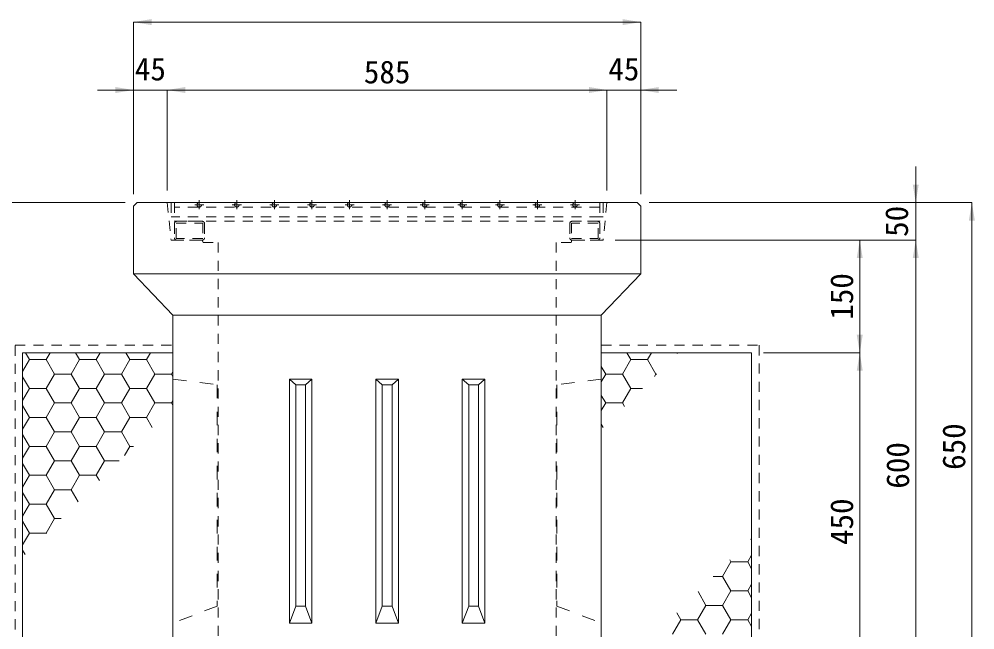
# Model space of a CAD drawing. Units: millimetres at full size; some dimension numbers follow another scale. Extents: x 40781 to 122968, y -21714 to -2620.
# Drawn here: x 65128 to 66399, y -6596 to -5783 of the extents above; entities that cross this region are included whole.
import ezdxf
from ezdxf.enums import TextEntityAlignment as Align

# ---------------------------------------------------------------- set-up
doc = ezdxf.new("R2010")
doc.units = ezdxf.units.MM
doc.header["$LTSCALE"] = 18
for name, pattern in [('CHAIN', [18.5, 12, -1.5, 3.5, -1.5]), ('USER1', [1.35, 0.75, -0.6]), ('USER2', [1.35, 0.75, -0.6]), ('USER3', [2, 1, -1])]:
    doc.linetypes.add(name, pattern=pattern)
for name, color, linetype, lineweight in [('0_2', 7, 'Continuous', 9), ('Center', 1, 'CHAIN', 5), ('グレーチング', 7, 'USER1', 9), ('ハッチング', 7, 'Continuous', 5), ('寸法線', 7, 'Continuous', 9), ('嵩上断面', 112, 'USER1', 9), ('本体', 2, 'Continuous', 13)]:
    doc.layers.add(name, color=color, linetype=linetype, lineweight=lineweight)
doc.styles.add('ＭＳ ゴシック', font='')
doc.styles.get('ＭＳ ゴシック').set_extended_font_data('MS Gothic')

# ---------------------------------------------------------------- blocks, each defined once
blk = doc.blocks.new('filled_arrow')
at = {"color": 0, "linetype": 'Continuous', "lineweight": -2}
blk.add_solid([(7.5, 1.25), (0, 0), (7.5, -1.25)], dxfattribs=at)

msp = doc.modelspace()

# ---------------------------------------------------------------- linework, layer by layer
at = {"layer": '0_2', "linetype": 'USER3'}
for p, q in [((65332.38, -6262), (65391.38, -6269.57)), ((65391.38, -6269.57), (65391.38, -6564.27)), ((65902.38, -6262), (65843.38, -6269.57)), ((65843.38, -6269.57), (65843.38, -6564.27)), ((65391.38, -6564.27), (65332.38, -6586.96)), ((65843.38, -6564.27), (65902.38, -6586.96))]:
    msp.add_line(p, q, dxfattribs=at)
at = {"layer": '0_2'}
for p, q in [((65487.38, -6262), (65495.88, -6269.57)), ((65508.88, -6269.57), (65517.38, -6262)), ((65602.38, -6262), (65610.88, -6269.57)), ((65623.88, -6269.57), (65632.38, -6262)), ((65717.38, -6262), (65725.88, -6269.57)), ((65738.88, -6269.57), (65747.38, -6262)), ((65487.38, -6586.96), (65495.88, -6564.27)), ((65508.88, -6564.27), (65517.38, -6586.96)), ((65602.38, -6586.96), (65610.88, -6564.27)), ((65623.88, -6564.27), (65632.38, -6586.96)), ((65717.38, -6586.96), (65725.88, -6564.27)), ((65738.88, -6564.27), (65747.38, -6586.96))]:
    msp.add_line(p, q, dxfattribs=at)
for points in [[(65487.38, -6262), (65517.38, -6262), (65517.38, -6586.96), (65487.38, -6586.96)], [(65495.88, -6269.57), (65508.88, -6269.57), (65508.88, -6564.27), (65495.88, -6564.27)], [(65602.38, -6262), (65632.38, -6262), (65632.38, -6586.96), (65602.38, -6586.96)], [(65610.88, -6269.57), (65623.88, -6269.57), (65623.88, -6564.27), (65610.88, -6564.27)], [(65717.38, -6262), (65747.38, -6262), (65747.38, -6586.96), (65717.38, -6586.96)], [(65725.88, -6269.57), (65738.88, -6269.57), (65738.88, -6564.27), (65725.88, -6564.27)]]:
    msp.add_lwpolyline(points, close=True, dxfattribs=at)
at = {"layer": 'Center'}
for p, q in [((65367.38, -6036), (65367.38, -6024)), ((65417.38, -6036), (65417.38, -6024)), ((65467.38, -6036), (65467.38, -6024)), ((65517.38, -6036), (65517.38, -6024)), ((65567.38, -6036), (65567.38, -6024)), ((65617.38, -6036), (65617.38, -6024)), ((65667.38, -6036), (65667.38, -6024)), ((65717.38, -6036), (65717.38, -6024)), ((65767.38, -6036), (65767.38, -6024)), ((65817.38, -6036), (65817.38, -6024)), ((65867.38, -6036), (65867.38, -6024)), ((65373.38, -6030), (65361.38, -6030)), ((65423.38, -6030), (65411.38, -6030)), ((65473.38, -6030), (65461.38, -6030)), ((65523.38, -6030), (65511.38, -6030)), ((65573.38, -6030), (65561.38, -6030)), ((65623.38, -6030), (65611.38, -6030)), ((65673.38, -6030), (65661.38, -6030)), ((65723.38, -6030), (65711.38, -6030)), ((65773.38, -6030), (65761.38, -6030)), ((65823.38, -6030), (65811.38, -6030)), ((65873.38, -6030), (65861.38, -6030))]:
    msp.add_line(p, q, dxfattribs=at)
at = {"layer": 'グレーチング'}
for p, q in [((65329.88, -6027), (65334.38, -6027)), ((65329.88, -6027), (65329.88, -6046)), ((65334.38, -6027), (65334.38, -6052)), ((65900.38, -6027), (65334.38, -6027)), ((65900.38, -6027), (65900.38, -6052)), ((65904.88, -6027), (65900.38, -6027)), ((65904.88, -6027), (65904.88, -6046)), ((65900.38, -6033), (65334.38, -6033)), ((65329.88, -6046), (65334.38, -6046)), ((65900.38, -6046), (65334.38, -6046)), ((65900.38, -6052), (65334.38, -6052)), ((65904.88, -6046), (65900.38, -6046))]:
    msp.add_line(p, q, dxfattribs=at)
for centre in [(65367.38, -6030), (65417.38, -6030), (65467.38, -6030), (65517.38, -6030), (65567.38, -6030), (65617.38, -6030), (65667.38, -6030), (65717.38, -6030), (65767.38, -6030), (65817.38, -6030), (65867.38, -6030)]:
    msp.add_circle(centre, 3, dxfattribs=at)
at = {"layer": 'ハッチング'}
for p, q in [((65141.47, -6236.16), (65136.19, -6227)), ((65163.7, -6236.16), (65168.99, -6227)), ((65208.15, -6236.16), (65202.86, -6227)), ((65230.37, -6236.16), (65235.66, -6227)), ((65274.82, -6236.16), (65269.54, -6227)), ((65297.05, -6236.16), (65302.34, -6227)), ((65902.38, -6227.06), (65902.41, -6227)), ((65941.57, -6236.16), (65936.29, -6227)), ((65963.8, -6236.16), (65969.09, -6227)), ((66003.57, -6228.07), (66002.96, -6227)), ((65132.38, -6251.91), (65141.47, -6236.16)), ((65141.47, -6236.16), (65163.7, -6236.16)), ((65174.81, -6255.41), (65163.7, -6236.16)), ((65197.04, -6255.41), (65208.15, -6236.16)), ((65208.15, -6236.16), (65230.38, -6236.16)), ((65241.49, -6255.41), (65230.37, -6236.16)), ((65263.71, -6255.41), (65274.82, -6236.16)), ((65274.82, -6236.16), (65297.05, -6236.16)), ((65308.16, -6255.41), (65297.05, -6236.16)), ((65930.46, -6255.41), (65941.57, -6236.16)), ((65941.57, -6236.16), (65963.8, -6236.16)), ((65974.91, -6255.41), (65963.8, -6236.16)), ((65163.7, -6274.66), (65174.81, -6255.41)), ((65174.81, -6255.41), (65197.04, -6255.41)), ((65208.15, -6274.66), (65197.04, -6255.41)), ((65230.37, -6274.66), (65241.49, -6255.41)), ((65241.49, -6255.41), (65263.71, -6255.41)), ((65274.82, -6274.66), (65263.71, -6255.41)), ((65297.05, -6274.66), (65308.16, -6255.41)), ((65308.16, -6255.41), (65330.39, -6255.41)), ((65330.39, -6255.41), (65332.38, -6251.96)), ((65332.38, -6258.86), (65330.39, -6255.41)), ((65908.24, -6255.41), (65902.38, -6245.27)), ((65902.38, -6265.55), (65908.24, -6255.41)), ((65908.24, -6255.41), (65930.46, -6255.41)), ((65941.57, -6274.66), (65930.46, -6255.41)), ((65973.11, -6258.53), (65974.91, -6255.41)), ((65974.91, -6255.41), (65976.23, -6255.41)), ((65141.47, -6274.66), (65132.38, -6258.91)), ((65132.38, -6290.41), (65141.47, -6274.66)), ((65141.47, -6274.66), (65163.7, -6274.66)), ((65174.81, -6293.9), (65163.7, -6274.66)), ((65197.04, -6293.9), (65208.15, -6274.66)), ((65208.15, -6274.66), (65230.38, -6274.66)), ((65241.49, -6293.9), (65230.37, -6274.66)), ((65263.71, -6293.9), (65274.82, -6274.66)), ((65274.82, -6274.66), (65297.05, -6274.66)), ((65308.16, -6293.9), (65297.05, -6274.66)), ((65930.46, -6293.9), (65941.57, -6274.66)), ((65941.57, -6274.66), (65956.98, -6274.66)), ((65163.7, -6313.15), (65174.81, -6293.9)), ((65174.81, -6293.9), (65197.04, -6293.9)), ((65208.15, -6313.15), (65197.04, -6293.9)), ((65230.37, -6313.15), (65241.49, -6293.9)), ((65241.49, -6293.9), (65263.71, -6293.9)), ((65274.82, -6313.15), (65263.71, -6293.9)), ((65297.05, -6313.15), (65308.16, -6293.9)), ((65308.16, -6293.9), (65330.39, -6293.9)), ((65330.39, -6293.9), (65332.38, -6290.45)), ((65332.38, -6297.36), (65330.39, -6293.9)), ((65908.24, -6293.9), (65902.38, -6283.76)), ((65902.38, -6304.05), (65908.24, -6293.9)), ((65908.24, -6293.9), (65930.46, -6293.9)), ((65933.12, -6298.52), (65930.46, -6293.9)), ((65141.47, -6313.15), (65132.38, -6297.4)), ((65132.38, -6328.9), (65141.47, -6313.15)), ((65141.47, -6313.15), (65163.7, -6313.15)), ((65174.81, -6332.4), (65163.7, -6313.15)), ((65197.04, -6332.4), (65208.15, -6313.15)), ((65208.15, -6313.15), (65230.38, -6313.15)), ((65241.49, -6332.4), (65230.37, -6313.15)), ((65263.71, -6332.4), (65274.82, -6313.15)), ((65274.82, -6313.15), (65297.05, -6313.15)), ((65304.9, -6326.74), (65297.05, -6313.15)), ((65163.7, -6351.65), (65174.81, -6332.4)), ((65174.81, -6332.4), (65197.04, -6332.4)), ((65208.15, -6351.65), (65197.04, -6332.4)), ((65230.37, -6351.65), (65241.49, -6332.4)), ((65241.49, -6332.4), (65263.71, -6332.4)), ((65274.82, -6351.65), (65263.71, -6332.4)), ((65904.94, -6326.7), (65902.38, -6322.26)), ((65141.47, -6351.65), (65132.38, -6335.9)), ((65132.38, -6367.4), (65141.47, -6351.65)), ((65141.47, -6351.65), (65163.7, -6351.65)), ((65174.81, -6370.89), (65163.7, -6351.65)), ((65197.04, -6370.89), (65208.15, -6351.65)), ((65208.15, -6351.65), (65230.38, -6351.65)), ((65241.49, -6370.89), (65230.37, -6351.65)), ((65267.76, -6363.88), (65274.82, -6351.65)), ((65274.82, -6351.65), (65279.99, -6351.65)), ((65163.7, -6390.14), (65174.81, -6370.89)), ((65174.81, -6370.89), (65197.04, -6370.89)), ((65208.15, -6390.14), (65197.04, -6370.89)), ((65230.37, -6390.14), (65241.49, -6370.89)), ((65241.49, -6370.89), (65260.75, -6370.89)), ((65141.47, -6390.14), (65132.38, -6374.39)), ((65132.38, -6405.89), (65141.47, -6390.14)), ((65141.47, -6390.14), (65163.7, -6390.14)), ((65174.81, -6409.39), (65163.7, -6390.14)), ((65197.04, -6409.39), (65208.15, -6390.14)), ((65208.15, -6390.14), (65230.38, -6390.14)), ((65234.45, -6397.19), (65230.37, -6390.14)), ((65163.7, -6428.64), (65174.81, -6409.39)), ((65174.81, -6409.39), (65197.04, -6409.39)), ((65206.27, -6425.37), (65197.04, -6409.39)), ((65141.47, -6428.64), (65132.38, -6412.89)), ((65132.38, -6444.39), (65141.47, -6428.64)), ((65141.47, -6428.64), (65163.7, -6428.64)), ((65174.81, -6447.88), (65163.7, -6428.64)), ((65163.7, -6467.13), (65174.81, -6447.88)), ((65174.81, -6447.88), (65183.76, -6447.88)), ((65141.47, -6467.13), (65132.38, -6451.38)), ((65132.38, -6482.88), (65141.47, -6467.13)), ((65141.47, -6467.13), (65163.7, -6467.13)), ((65164, -6467.64), (65163.7, -6467.13)), ((66102.38, -6476.19), (66101.51, -6474.69)), ((65135.82, -6495.82), (65132.38, -6489.87)), ((66097.15, -6505.63), (66102.38, -6496.57)), ((66063.81, -6524.87), (66074.92, -6505.63)), ((66074.92, -6505.63), (66073.33, -6502.87)), ((66074.93, -6505.63), (66097.15, -6505.63)), ((66102.38, -6514.69), (66097.15, -6505.63)), ((66051.33, -6524.87), (66063.81, -6524.87)), ((66074.92, -6544.12), (66063.81, -6524.87)), ((66097.15, -6544.12), (66102.38, -6535.06)), ((66041.59, -6563.37), (66031.06, -6545.14)), ((66063.81, -6563.37), (66074.92, -6544.12)), ((66074.93, -6544.12), (66097.15, -6544.12)), ((66102.38, -6553.18), (66097.15, -6544.12)), ((66008.25, -6582.62), (66002.88, -6573.32)), ((66030.47, -6582.62), (66041.59, -6563.37)), ((66041.59, -6563.37), (66063.81, -6563.37)), ((66074.92, -6582.62), (66063.81, -6563.37)), ((66097.15, -6582.62), (66102.38, -6573.56)), ((65997.14, -6601.86), (66008.25, -6582.62)), ((66008.25, -6582.62), (66030.48, -6582.62)), ((66041.59, -6601.86), (66030.47, -6582.62)), ((66063.81, -6601.86), (66074.92, -6582.62)), ((66074.93, -6582.62), (66097.15, -6582.62)), ((66102.38, -6591.68), (66097.15, -6582.62))]:
    msp.add_line(p, q, dxfattribs=at)
at = {"layer": 'ハッチング', "linetype": 'USER2', "lineweight": 9}
msp.add_lwpolyline([(65902.38, -6217), (66112.38, -6217), (66112.38, -6887), (65122.38, -6887), (65122.38, -6217), (65332.38, -6217)], dxfattribs=at)
at = {"layer": 'ハッチング', "lineweight": 20}
msp.add_lwpolyline([(65332.38, -6227), (65132.38, -6227), (65132.38, -6877), (66102.38, -6877), (66102.38, -6227), (65902.38, -6227)], dxfattribs=at)
at = {"layer": '寸法線'}
for p, q in [((65279.88, -5786.73), (65954.88, -5786.73)), ((65279.88, -6016), (65279.88, -5786.73)), ((65954.88, -6016), (65954.88, -5786.73)), ((65231.88, -5877.15), (65372.88, -5877.15)), ((65279.88, -6016), (65279.88, -5877.15)), ((65324.88, -6011), (65324.88, -5877.15)), ((65324.88, -5877.15), (65909.88, -5877.15)), ((65324.88, -6011), (65324.88, -5877.15)), ((66002.88, -5877.15), (65861.88, -5877.15)), ((65909.88, -6011), (65909.88, -5877.15)), ((65909.88, -6011), (65909.88, -5877.15)), ((65954.88, -6016), (65954.88, -5877.15)), ((66320.82, -5979), (66320.82, -6124.99)), ((65268.88, -6027), (64829.4, -6027)), ((65268.88, -6027), (64956.45, -6027)), ((65965.88, -6027), (66320.82, -6027)), ((65965.88, -6027), (66395.49, -6027)), ((66395.49, -6677), (66395.49, -6027)), ((65920.87, -6076.99), (66320.82, -6076.99)), ((65920.87, -6076.99), (66320.82, -6076.99)), ((65920.87, -6076.99), (66246.27, -6076.99)), ((66246.27, -6076.99), (66246.27, -6227)), ((66320.82, -6076.99), (66320.82, -6677)), ((66118.38, -6227), (66246.27, -6227)), ((66118.38, -6227), (66246.27, -6227)), ((66246.27, -6677), (66246.27, -6227))]:
    msp.add_line(p, q, dxfattribs=at)
at = {"layer": '嵩上断面'}
for p, q in [((65337.38, -6052), (65371.38, -6052)), ((65897.38, -6052), (65863.38, -6052)), ((65334.38, -6055), (65334.38, -6074)), ((65374.38, -6055), (65374.38, -6074)), ((65860.38, -6055), (65860.38, -6074)), ((65900.38, -6055), (65900.38, -6074)), ((65371.38, -6077), (65337.38, -6077)), ((65863.38, -6077), (65897.38, -6077))]:
    msp.add_line(p, q, dxfattribs=at)
for points in [[(65372.08, -6054.3), (65372.08, -6074.7), (65336.68, -6074.7), (65336.68, -6054.3)], [(65862.68, -6054.3), (65862.68, -6074.7), (65898.08, -6074.7), (65898.08, -6054.3)]]:
    msp.add_lwpolyline(points, close=True, dxfattribs=at)
for centre, start, end in [((65337.38, -6055), 90, 180), ((65371.38, -6055), 0, 90), ((65863.38, -6055), 90, 180), ((65897.38, -6055), 0, 90), ((65337.38, -6074), 180, 270), ((65371.38, -6074), 270, 0), ((65863.38, -6074), 180, 270), ((65897.38, -6074), 270, 0)]:
    msp.add_arc(centre, 3, start, end, dxfattribs=at)
at = {"layer": '本体'}
for p, q in [((65279.88, -6032), (65284.88, -6027)), ((65284.88, -6027), (65949.88, -6027)), ((65949.88, -6027), (65954.88, -6032)), ((65279.88, -6032), (65279.88, -6122)), ((65954.88, -6032), (65954.88, -6122)), ((65332.38, -6177), (65279.88, -6122)), ((65954.88, -6122), (65902.38, -6177)), ((65332.38, -6677), (65332.38, -6177)), ((65902.38, -6177), (65902.38, -6677))]:
    msp.add_line(p, q, dxfattribs=at)
at = {"layer": '本体', "linetype": 'USER2'}
for p, q in [((65324.88, -6027), (65329.88, -6077)), ((65909.88, -6027), (65904.87, -6076.99)), ((65329.88, -6077), (65371.38, -6077)), ((65371.38, -6077), (65372.38, -6080.2)), ((65863.37, -6077), (65862.38, -6080.2)), ((65904.87, -6076.99), (65863.37, -6077)), ((65372.38, -6080.2), (65392.38, -6080.2)), ((65392.38, -6080.2), (65392.38, -6677)), ((65862.37, -6080.2), (65842.38, -6080.21)), ((65842.38, -6080.21), (65842.38, -6677))]:
    msp.add_line(p, q, dxfattribs=at)
at = {"layer": '本体', "lineweight": 9}
for p, q in [((65279.88, -6122), (65954.88, -6122)), ((65902.38, -6177), (65332.38, -6177))]:
    msp.add_line(p, q, dxfattribs=at)

# ---------------------------------------------------------------- block references
at = {"layer": '寸法線', "xscale": 3.2, "yscale": 3.2}
for p in [(65279.88, -5786.73), (65324.88, -5877.15), (65324.88, -5877.15), (65954.88, -5877.15)]:
    msp.add_blockref('filled_arrow', p, dxfattribs=at)
for p, rotation in [((65954.88, -5786.73), 180), ((65279.88, -5877.15), 180), ((65909.88, -5877.15), 180), ((65909.88, -5877.15), 180), ((66320.82, -6027), 90), ((66395.49, -6027), 270), ((66246.27, -6076.99), 270), ((66320.82, -6076.99), 270), ((66320.82, -6076.99), 270), ((66246.27, -6227), 90), ((66246.27, -6227), 270)]:
    msp.add_blockref('filled_arrow', p, dxfattribs=dict(at, rotation=rotation))

# ---------------------------------------------------------------- texts
at = {"layer": '寸法線', "style": 'ＭＳ ゴシック'}
for s, p in [('45', (65302.38, -5849.15)), ('45', (65932.38, -5849.15)), ('585', (65617.38, -5853.15))]:
    msp.add_text(s, height=30.38, dxfattribs=at).set_placement(p, align=Align.MIDDLE_CENTER)
for s, p in [('50', (66295.34, -6052.02)), ('150', (66222.27, -6152)), ('650', (66371.49, -6352)), ('600', (66296.82, -6377)), ('450', (66222.27, -6452))]:
    msp.add_text(s, height=30.38, rotation=90, dxfattribs=at).set_placement(p, align=Align.MIDDLE_CENTER)

doc.saveas('drawing.dxf')
